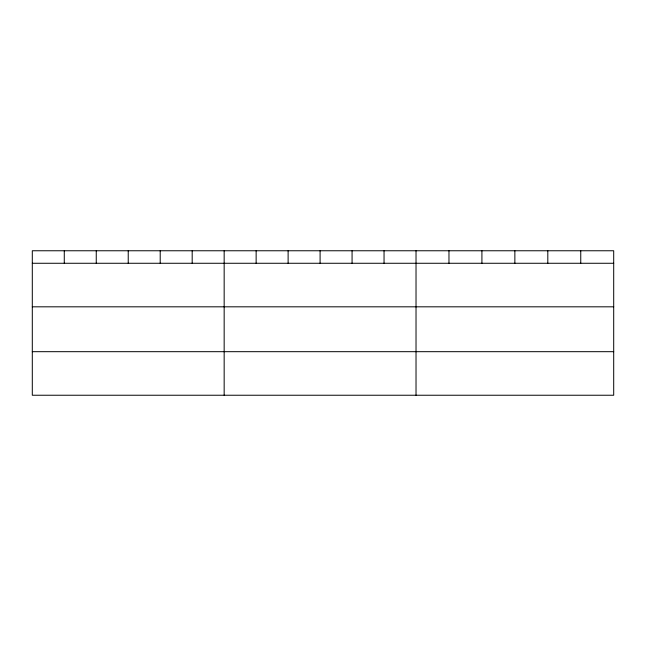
<?xml version="1.0" encoding="UTF-8"?>
<svg xmlns="http://www.w3.org/2000/svg" width="646" height="646" viewBox="0 0 646 646"><rect width="100%" height="100%" fill="white"/><g stroke="black" fill="none" stroke-linecap="round" stroke-linejoin="round"><path stroke-width="0.97" d="M613.7 306.818L613.7 250.761L32.3 250.761L32.3 395.239L613.7 395.239L613.7 306.818L32.3 306.818M32.3 263.269L613.7 263.269M32.3 351.682L613.7 351.682M580.754 250.761L580.754 263.269M547.808 250.761L547.808 263.269M514.862 250.761L514.862 263.269M481.916 250.761L481.916 263.269M448.97 250.761L448.97 263.269M416.024 250.761L416.024 395.239M384.047 250.761L384.047 263.269M352.07 250.761L352.07 263.269M320.093 250.761L320.093 263.269M288.116 250.761L288.116 263.269M256.139 250.761L256.139 263.269M224.162 250.761L224.162 395.239M192.185 250.761L192.185 263.269M160.208 250.761L160.208 263.269M128.231 250.761L128.231 263.269M96.254 250.761L96.254 263.269M64.277 250.761L64.277 263.269"/></g></svg>
